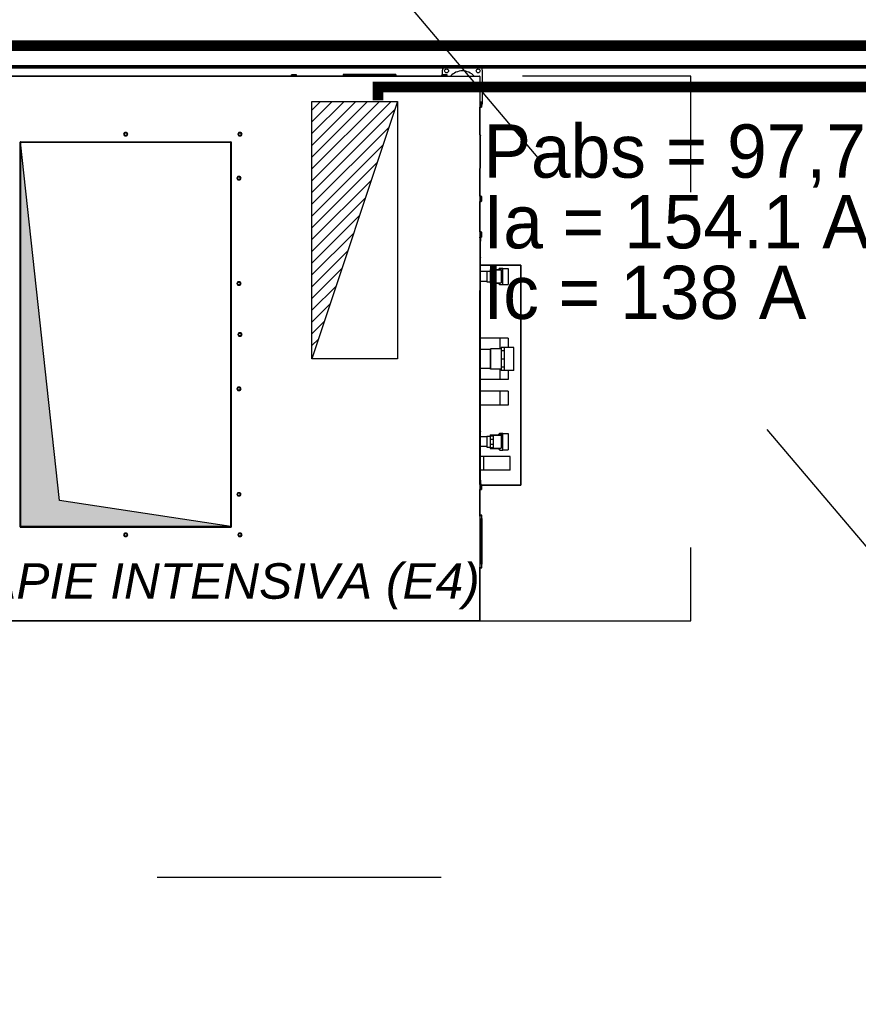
# Model space of a CAD drawing. Header units: millimetres. Extents: x 1322820 to 1391563, y 1051909 to 1098256.
# Drawn here: x 1335910 to 1338270, y 1077594 to 1080347 of the extents above; entities that cross this region are included whole.
import ezdxf

# ---------------------------------------------------------------- set-up
doc = ezdxf.new("R2010")
doc.units = ezdxf.units.MM
doc.header["$MEASUREMENT"] = 0
doc.linetypes.add('AStair_dashed', pattern=[1800, 800, -1000])
doc.linetypes.add('DUBLU_INTRERUPT', pattern=[1.093612, 0.529167, -0.211667, 0.141111, -0.211667])
doc.layers.get('0').update_dxf_attribs({"true_color": 0x787878})
for name, color, linetype in [('Circuit echipo', 7, 'Continuous'), ('circuite prize vitali', 1, 'Continuous'), ('ELECTRICE', 1, 'Continuous')]:
    doc.layers.add(name, color=color, linetype=linetype)
doc.layers.add('Circuite', color=7, linetype='Continuous', lineweight=25)
doc.layers.add('CV_Pen_No__1', color=7, linetype='Continuous', lineweight=13)
for name, color, linetype, lineweight, true_color in [('instalatii - echipamente_Pen_No__21', 7, 'Continuous', 20, 0x787878), ('New_arhitectura - desen 2D_Pen_No__2', 7, 'Continuous', 13, 0x787878), ('New_instalatii - echipamente_Pen_No__1', 7, 'Continuous', 13, 0x787878), ('New_instalatii - echipamente_Pen_No__101', 7, 'Continuous', 13, 0x787878), ('New_instalatii - echipamente_Pen_No__21', 7, 'Continuous', 20, 0x787878)]:
    doc.layers.add(name, color=color, linetype=linetype, lineweight=lineweight, true_color=true_color)
doc.styles.add('GENERATED_STYLE_3', font='ariali.ttf')
pattern_1 = [(45, (-1362277.065, -952955.574), (-16.57281518, 16.57281518), [])]

# ---------------------------------------------------------------- blocks, each defined once
blk = doc.blocks.new('terasa')
at = {"layer": 'New_instalatii - echipamente_Pen_No__101', "linetype": 'Continuous', "lineweight": 13}
h = blk.add_hatch(color=256, dxfattribs=at)
edge = h.paths.add_edge_path()
edge.add_line((1335912.762, 1080001.266), (1335912.762, 1078919.387))
edge.add_arc((1335912.812, 1078919.387), 0.0495, 180, 270)
edge.add_line((1335912.812, 1078919.338), (1336504.195, 1078919.338))
edge.add_line((1336504.195, 1078919.338), (1336022.179, 1078992.855))
edge.add_line((1336022.179, 1078992.855), (1335912.762, 1080001.266))
at = {"layer": 'instalatii - echipamente_Pen_No__21', "linetype": 'Continuous', "lineweight": 20}
for p, q in [((1337200.949, 1080214.448), (1337110.949, 1080214.448)), ((1335820.784, 1080187.25), (1337204.143, 1080187.25)), ((1336675.132, 1080191.206), (1336674.637, 1080190.711)), ((1336689.472, 1080190.711), (1336674.637, 1080190.711)), ((1336674.637, 1080187.25), (1336674.637, 1080190.711)), ((1336675.132, 1080191.206), (1336688.978, 1080191.206)), ((1336688.978, 1080191.206), (1336689.472, 1080190.711)), ((1336689.472, 1080187.25), (1336689.472, 1080190.711)), ((1336820.724, 1080192.195), (1336820.724, 1080188.239)), ((1336830.614, 1080192.195), (1336820.724, 1080192.195)), ((1336830.614, 1080188.239), (1336820.724, 1080188.239)), ((1336830.614, 1080192.195), (1336959.185, 1080192.195)), ((1336830.614, 1080188.239), (1336959.185, 1080188.239)), ((1336836.054, 1080188.239), (1336836.054, 1080187.25)), ((1336953.746, 1080188.239), (1336953.746, 1080187.25)), ((1336969.076, 1080192.195), (1336959.185, 1080192.195)), ((1336969.076, 1080188.239), (1336959.185, 1080188.239)), ((1336969.076, 1080192.195), (1336969.076, 1080188.239)), ((1337098.745, 1080191.206), (1337098.25, 1080190.711)), ((1337098.745, 1080191.206), (1337098.25, 1080190.711)), ((1337113.085, 1080190.711), (1337098.25, 1080190.711)), ((1337098.25, 1080187.25), (1337098.25, 1080190.711)), ((1337113.085, 1080190.711), (1337098.25, 1080190.711)), ((1337098.25, 1080187.25), (1337098.25, 1080190.711)), ((1337098.745, 1080191.206), (1337112.591, 1080191.206)), ((1337098.745, 1080191.206), (1337112.591, 1080191.206)), ((1337099.081, 1080202.579), (1337099.081, 1080191.206)), ((1337112.591, 1080191.206), (1337113.085, 1080190.711)), ((1337112.591, 1080191.206), (1337113.085, 1080190.711)), ((1337113.085, 1080187.25), (1337113.085, 1080190.711)), ((1337113.085, 1080187.25), (1337113.085, 1080190.711)), ((1337204.143, 1080187.25), (1337204.163, 1080187.25)), ((1337204.163, 1080186.013), (1337204.163, 1080187.25)), ((1337205.4, 1080186.013), (1337204.163, 1080186.013)), ((1337205.4, 1080186.013), (1337205.4, 1080185.993)), ((1337205.4, 1080185.993), (1337205.4, 1078655.539)), ((1337212.817, 1080112.579), (1337212.817, 1080202.579)), ((1337205.4, 1080114.716), (1337208.861, 1080114.716)), ((1337205.4, 1080114.716), (1337208.861, 1080114.716)), ((1337205.4, 1080099.881), (1337208.861, 1080099.881)), ((1337205.4, 1080099.881), (1337208.861, 1080099.881)), ((1337206.389, 1080098.239), (1337205.4, 1080098.239)), ((1337206.389, 1080098.239), (1337205.4, 1080098.239)), ((1337208.861, 1080099.881), (1337208.861, 1080114.716)), ((1337209.356, 1080114.221), (1337208.861, 1080114.716)), ((1337208.861, 1080099.881), (1337208.861, 1080114.716)), ((1337209.356, 1080114.221), (1337208.861, 1080114.716)), ((1337209.356, 1080100.375), (1337208.861, 1080099.881)), ((1337209.356, 1080100.375), (1337208.861, 1080099.881)), ((1337209.356, 1080114.221), (1337209.356, 1080100.375)), ((1337209.356, 1080114.221), (1337209.356, 1080100.375)), ((1337209.999, 1080112.886), (1337209.356, 1080112.886)), ((1337209.999, 1080101.71), (1337209.356, 1080101.71)), ((1337209.999, 1080112.886), (1337209.999, 1080101.71)), ((1336203.252, 1080024.063), (1336205.864, 1080028.588)), ((1336205.864, 1080028.588), (1336203.252, 1080024.063)), ((1336205.864, 1080019.538), (1336203.252, 1080024.063)), ((1336203.252, 1080024.063), (1336205.864, 1080019.538)), ((1336205.864, 1080028.588), (1336211.089, 1080028.588)), ((1336211.089, 1080028.588), (1336205.864, 1080028.588)), ((1336211.089, 1080019.538), (1336205.864, 1080019.538)), ((1336205.864, 1080019.538), (1336211.089, 1080019.538)), ((1336211.089, 1080028.588), (1336213.701, 1080024.063)), ((1336213.701, 1080024.063), (1336211.089, 1080028.588)), ((1336213.701, 1080024.063), (1336211.089, 1080019.538)), ((1336211.089, 1080019.538), (1336213.701, 1080024.063)), ((1336524.681, 1080024.063), (1336527.293, 1080028.588)), ((1336527.293, 1080028.588), (1336524.681, 1080024.063)), ((1336527.293, 1080019.538), (1336524.681, 1080024.063)), ((1336524.681, 1080024.063), (1336527.293, 1080019.538)), ((1336527.293, 1080028.588), (1336532.518, 1080028.588)), ((1336532.518, 1080028.588), (1336527.293, 1080028.588)), ((1336532.518, 1080019.538), (1336527.293, 1080019.538)), ((1336527.293, 1080019.538), (1336532.518, 1080019.538)), ((1336532.518, 1080028.588), (1336535.13, 1080024.063)), ((1336535.13, 1080024.063), (1336532.518, 1080028.588)), ((1336535.13, 1080024.063), (1336532.518, 1080019.538)), ((1336532.518, 1080019.538), (1336535.13, 1080024.063)), ((1337205.667, 1080022.579), (1337205.4, 1080022.579)), ((1337205.667, 1080022.579), (1337207.378, 1080019.612)), ((1337205.667, 1079927.634), (1337205.667, 1080022.579)), ((1337207.378, 1079930.601), (1337207.378, 1080019.612)), ((1335911.279, 1078918.843), (1335911.279, 1080001.81)), ((1335911.773, 1080001.266), (1335911.773, 1078919.387)), ((1335912.268, 1080002.799), (1336504.685, 1080002.799)), ((1336022.179, 1078992.855), (1335912.762, 1080001.266)), ((1335912.762, 1078919.387), (1335912.762, 1080001.266)), ((1335912.812, 1080002.305), (1336504.142, 1080002.305)), ((1335912.812, 1080001.316), (1336504.142, 1080001.316)), ((1336504.191, 1078919.437), (1336504.191, 1080001.266)), ((1336505.18, 1078919.437), (1336505.18, 1080001.266)), ((1336505.674, 1080001.81), (1336505.674, 1078918.843)), ((1337205.667, 1079927.634), (1337207.378, 1079930.601)), ((1336521.714, 1079900.437), (1336524.326, 1079904.961)), ((1336524.326, 1079904.961), (1336521.714, 1079900.437)), ((1336524.326, 1079904.961), (1336529.551, 1079904.961)), ((1336529.551, 1079904.961), (1336524.326, 1079904.961)), ((1336529.551, 1079904.961), (1336532.163, 1079900.437)), ((1336532.163, 1079900.437), (1336529.551, 1079904.961)), ((1337205.667, 1079927.634), (1337205.4, 1079927.634)), ((1336524.326, 1079895.912), (1336521.714, 1079900.437)), ((1336521.714, 1079900.437), (1336524.326, 1079895.912)), ((1336529.551, 1079895.912), (1336524.326, 1079895.912)), ((1336524.326, 1079895.912), (1336529.551, 1079895.912)), ((1336532.163, 1079900.437), (1336529.551, 1079895.912)), ((1336529.551, 1079895.912), (1336532.163, 1079900.437)), ((1337205.4, 1079849.344), (1337208.861, 1079849.344)), ((1337208.861, 1079834.509), (1337208.861, 1079849.344)), ((1337209.356, 1079848.85), (1337208.861, 1079849.344)), ((1337209.356, 1079848.85), (1337209.356, 1079835.004)), ((1337209.999, 1079847.515), (1337209.356, 1079847.515)), ((1337209.999, 1079847.515), (1337209.999, 1079836.339)), ((1337205.4, 1079834.509), (1337208.861, 1079834.509)), ((1337209.356, 1079835.004), (1337208.861, 1079834.509)), ((1337209.999, 1079836.339), (1337209.356, 1079836.339)), ((1337205.4, 1079748.782), (1337208.861, 1079748.782)), ((1337208.861, 1079733.946), (1337208.861, 1079748.782)), ((1337209.356, 1079748.287), (1337208.861, 1079748.782)), ((1337209.356, 1079748.287), (1337209.356, 1079734.441)), ((1337209.999, 1079746.952), (1337209.356, 1079746.952)), ((1337209.999, 1079746.952), (1337209.999, 1079735.776)), ((1337205.4, 1079733.946), (1337208.861, 1079733.946)), ((1337206.389, 1079732.305), (1337205.4, 1079732.305)), ((1337206.389, 1079732.305), (1337206.389, 1079722.415)), ((1337206.389, 1079722.415), (1337206.389, 1079732.305)), ((1337207.378, 1079732.305), (1337206.389, 1079732.305)), ((1337206.389, 1079678.141), (1337206.389, 1079722.415)), ((1337206.389, 1079678.141), (1337206.389, 1079722.415)), ((1337207.378, 1079732.305), (1337207.378, 1079722.415)), ((1337207.378, 1079676.426), (1337207.378, 1079722.415)), ((1337209.356, 1079734.441), (1337208.861, 1079733.946)), ((1337209.999, 1079735.776), (1337209.356, 1079735.776)), ((1337205.667, 1079679.393), (1337205.4, 1079679.393)), ((1337205.667, 1079679.393), (1337207.378, 1079676.426)), ((1337205.667, 1079584.448), (1337205.667, 1079679.393)), ((1337207.378, 1079587.415), (1337207.378, 1079676.426)), ((1337225.18, 1079637.36), (1337207.378, 1079637.36)), ((1337225.18, 1079638.843), (1337225.18, 1079608.184)), ((1337225.18, 1079638.843), (1337235.07, 1079638.843)), ((1337234.081, 1079642.806), (1337234.081, 1079638.843)), ((1337234.081, 1079642.806), (1337256.828, 1079642.806)), ((1337235.07, 1079640.843), (1337242.982, 1079640.843)), ((1337235.07, 1079638.185), (1337235.07, 1079640.843)), ((1337235.07, 1079638.185), (1337242.982, 1079638.185)), ((1337235.07, 1079626.933), (1337235.07, 1079638.185)), ((1337235.07, 1079626.933), (1337242.982, 1079626.933)), ((1337235.07, 1079613.678), (1337235.07, 1079626.933)), ((1337242.982, 1079641.81), (1337242.982, 1079605.217)), ((1337242.982, 1079641.81), (1337264.74, 1079641.81)), ((1337256.828, 1079642.806), (1337260.294, 1079646.271)), ((1337256.828, 1079641.81), (1337256.828, 1079642.806)), ((1337261.773, 1079646.424), (1337261.773, 1079646.445)), ((1337261.773, 1079646.445), (1337269.685, 1079646.445)), ((1337261.773, 1079646.081), (1337261.773, 1079646.102)), ((1337261.773, 1079645.307), (1337261.773, 1079646.081)), ((1337261.773, 1079646.081), (1337269.685, 1079646.081)), ((1337264.74, 1079641.81), (1337264.74, 1079605.217)), ((1337264.74, 1079632.501), (1337269.685, 1079632.501)), ((1337269.685, 1079646.263), (1337269.685, 1079646.445)), ((1337269.685, 1079646.267), (1337284.521, 1079646.267)), ((1337269.685, 1079646.081), (1337269.685, 1079646.263)), ((1337269.685, 1079639.291), (1337269.685, 1079646.081)), ((1337269.685, 1079632.501), (1337269.685, 1079639.291)), ((1337269.685, 1079623.08), (1337269.685, 1079632.501)), ((1337284.521, 1079646.267), (1337284.521, 1079600.773)), ((1336521.714, 1079603.733), (1336524.326, 1079608.258)), ((1336524.326, 1079608.258), (1336521.714, 1079603.733)), ((1336524.326, 1079599.209), (1336521.714, 1079603.733)), ((1336521.714, 1079603.733), (1336524.326, 1079599.209)), ((1336524.326, 1079608.258), (1336529.551, 1079608.258)), ((1336529.551, 1079608.258), (1336524.326, 1079608.258)), ((1336529.551, 1079599.209), (1336524.326, 1079599.209)), ((1336524.326, 1079599.209), (1336529.551, 1079599.209)), ((1336529.551, 1079608.258), (1336532.163, 1079603.733)), ((1336532.163, 1079603.733), (1336529.551, 1079608.258)), ((1336532.163, 1079603.733), (1336529.551, 1079599.209)), ((1336529.551, 1079599.209), (1336532.163, 1079603.733)), ((1337225.18, 1079609.667), (1337207.378, 1079609.667)), ((1337225.18, 1079608.184), (1337235.07, 1079608.184)), ((1337234.081, 1079608.184), (1337234.081, 1079604.234)), ((1337234.081, 1079604.234), (1337256.828, 1079604.234)), ((1337235.07, 1079613.678), (1337242.982, 1079613.678)), ((1337235.07, 1079606.184), (1337235.07, 1079613.678)), ((1337235.07, 1079606.184), (1337242.982, 1079606.184)), ((1337242.982, 1079605.217), (1337264.74, 1079605.217)), ((1337256.828, 1079604.234), (1337256.828, 1079605.217)), ((1337256.828, 1079604.234), (1337260.294, 1079600.768)), ((1337261.773, 1079600.595), (1337261.773, 1079601.339)), ((1337261.773, 1079600.595), (1337269.685, 1079600.595)), ((1337264.74, 1079613.66), (1337269.685, 1079613.66)), ((1337269.685, 1079613.66), (1337269.685, 1079623.08)), ((1337269.685, 1079607.127), (1337269.685, 1079613.66)), ((1337269.685, 1079600.595), (1337269.685, 1079607.127)), ((1337269.685, 1079600.773), (1337284.521, 1079600.773)), ((1337205.667, 1079584.448), (1337205.4, 1079584.448)), ((1337205.667, 1079584.448), (1337207.378, 1079587.415)), ((1337206.389, 1079187.591), (1337206.389, 1079585.7)), ((1337206.389, 1079187.591), (1337206.389, 1079585.7)), ((1337207.378, 1079185.876), (1337207.378, 1079587.415)), ((1336524.681, 1079460.327), (1336527.293, 1079464.851)), ((1336527.293, 1079464.851), (1336524.681, 1079460.327)), ((1336527.293, 1079464.851), (1336532.518, 1079464.851)), ((1336532.518, 1079464.851), (1336527.293, 1079464.851)), ((1336532.518, 1079464.851), (1336535.13, 1079460.327)), ((1336535.13, 1079460.327), (1336532.518, 1079464.851)), ((1336527.293, 1079455.802), (1336524.681, 1079460.327)), ((1336524.681, 1079460.327), (1336527.293, 1079455.802)), ((1336532.518, 1079455.802), (1336527.293, 1079455.802)), ((1336527.293, 1079455.802), (1336532.518, 1079455.802)), ((1336535.13, 1079460.327), (1336532.518, 1079455.802)), ((1336532.518, 1079455.802), (1336535.13, 1079460.327)), ((1337284.521, 1079449.448), (1337207.378, 1079449.448)), ((1337261.773, 1079449.448), (1337207.378, 1079449.448)), ((1337261.773, 1079449.448), (1337261.773, 1079419.777)), ((1337284.521, 1079449.448), (1337284.521, 1079423.733)), ((1337235.07, 1079417.799), (1337207.378, 1079417.799)), ((1337235.07, 1079417.799), (1337207.378, 1079417.799)), ((1337235.07, 1079419.579), (1337235.268, 1079419.777)), ((1337235.07, 1079362.612), (1337235.07, 1079419.579)), ((1337235.268, 1079419.777), (1337235.268, 1079362.415)), ((1337264.74, 1079419.777), (1337235.268, 1079419.777)), ((1337274.631, 1079423.211), (1337264.74, 1079423.211)), ((1337264.74, 1079423.211), (1337264.74, 1079413.741)), ((1337274.631, 1079413.741), (1337264.74, 1079413.741)), ((1337264.74, 1079413.741), (1337264.74, 1079391.006)), ((1337274.631, 1079358.459), (1337274.631, 1079423.733)), ((1337300.345, 1079423.733), (1337274.631, 1079423.733)), ((1337300.345, 1079358.459), (1337300.345, 1079423.733)), ((1337274.631, 1079391.006), (1337264.74, 1079391.006)), ((1337264.74, 1079391.006), (1337264.74, 1079368.324)), ((1337235.07, 1079364.393), (1337207.378, 1079364.393)), ((1337235.07, 1079364.393), (1337207.378, 1079364.393)), ((1337235.07, 1079362.612), (1337235.268, 1079362.415)), ((1337264.74, 1079362.415), (1337235.268, 1079362.415)), ((1337261.773, 1079362.415), (1337261.773, 1079333.733)), ((1337264.74, 1079368.324), (1337264.74, 1079358.981)), ((1337274.631, 1079368.324), (1337264.74, 1079368.324)), ((1337274.631, 1079358.981), (1337264.74, 1079358.981)), ((1337300.345, 1079358.459), (1337274.631, 1079358.459)), ((1337284.521, 1079358.459), (1337284.521, 1079333.733)), ((1337284.521, 1079333.733), (1337207.378, 1079333.733)), ((1337261.773, 1079333.733), (1337207.378, 1079333.733)), ((1336521.714, 1079307.03), (1336524.326, 1079311.555)), ((1336524.326, 1079311.555), (1336521.714, 1079307.03)), ((1336524.326, 1079302.505), (1336521.714, 1079307.03)), ((1336521.714, 1079307.03), (1336524.326, 1079302.505)), ((1336524.326, 1079311.555), (1336529.551, 1079311.555)), ((1336529.551, 1079311.555), (1336524.326, 1079311.555)), ((1336529.551, 1079302.505), (1336524.326, 1079302.505)), ((1336524.326, 1079302.505), (1336529.551, 1079302.505)), ((1336529.551, 1079311.555), (1336532.163, 1079307.03)), ((1336532.163, 1079307.03), (1336529.551, 1079311.555)), ((1336532.163, 1079307.03), (1336529.551, 1079302.505)), ((1336529.551, 1079302.505), (1336532.163, 1079307.03)), ((1337284.521, 1079300.601), (1337207.378, 1079300.601)), ((1337261.773, 1079300.601), (1337207.378, 1079300.601)), ((1337261.773, 1079300.601), (1337261.773, 1079261.041)), ((1337284.521, 1079300.601), (1337284.521, 1079261.041)), ((1337284.521, 1079261.041), (1337207.378, 1079261.041)), ((1337261.773, 1079261.041), (1337207.378, 1079261.041)), ((1337205.667, 1079188.843), (1337205.4, 1079188.843)), ((1337205.667, 1079188.843), (1337207.378, 1079185.876)), ((1337205.667, 1079093.898), (1337205.667, 1079188.843)), ((1337207.378, 1079096.865), (1337207.378, 1079185.876)), ((1337225.18, 1079172.524), (1337207.378, 1079172.524)), ((1337225.18, 1079174.008), (1337225.18, 1079143.349)), ((1337225.18, 1079174.008), (1337235.07, 1079174.008)), ((1337234.081, 1079177.972), (1337234.081, 1079174.008)), ((1337234.081, 1079177.972), (1337256.828, 1079177.972)), ((1337235.07, 1079175.018), (1337242.982, 1079175.018)), ((1337235.07, 1079174.976), (1337235.07, 1079175.018)), ((1337235.07, 1079174.976), (1337242.982, 1079174.976)), ((1337235.07, 1079165.387), (1337235.07, 1079174.976)), ((1337235.07, 1079165.387), (1337242.982, 1079165.387)), ((1337235.07, 1079151.868), (1337235.07, 1079165.387)), ((1337242.982, 1079176.975), (1337242.982, 1079140.382)), ((1337242.982, 1079176.975), (1337264.74, 1079176.975)), ((1337256.828, 1079177.972), (1337260.469, 1079181.612)), ((1337256.828, 1079176.975), (1337256.828, 1079177.972)), ((1337261.773, 1079182.296), (1337261.773, 1079182.43)), ((1337261.773, 1079182.43), (1337269.685, 1079182.43)), ((1337261.773, 1079180.082), (1337261.773, 1079180.216)), ((1337261.773, 1079179.233), (1337261.773, 1079180.082)), ((1337261.773, 1079180.082), (1337269.685, 1079180.082)), ((1337264.74, 1079176.975), (1337264.74, 1079140.382)), ((1337264.74, 1079165.2), (1337269.685, 1079165.2)), ((1337269.685, 1079181.256), (1337269.685, 1079182.43)), ((1337269.685, 1079181.433), (1337284.521, 1079181.433)), ((1337269.685, 1079180.082), (1337269.685, 1079181.256)), ((1337269.685, 1079172.641), (1337269.685, 1079180.082)), ((1337269.685, 1079165.2), (1337269.685, 1079172.641)), ((1337269.685, 1079155.851), (1337269.685, 1079165.2)), ((1337284.521, 1079181.433), (1337284.521, 1079135.939)), ((1337225.18, 1079144.832), (1337207.378, 1079144.832)), ((1337225.18, 1079143.349), (1337235.07, 1079143.349)), ((1337234.081, 1079143.349), (1337234.081, 1079139.4)), ((1337234.081, 1079139.4), (1337256.828, 1079139.4)), ((1337235.07, 1079151.868), (1337242.982, 1079151.868)), ((1337235.07, 1079142.339), (1337235.07, 1079151.868)), ((1337235.07, 1079142.339), (1337242.982, 1079142.339)), ((1337242.982, 1079140.382), (1337264.74, 1079140.382)), ((1337256.828, 1079139.4), (1337256.828, 1079140.382)), ((1337256.828, 1079139.4), (1337260.469, 1079135.76)), ((1337261.773, 1079134.942), (1337261.773, 1079135.601)), ((1337261.773, 1079134.942), (1337269.685, 1079134.942)), ((1337264.74, 1079146.502), (1337269.685, 1079146.502)), ((1337269.685, 1079146.502), (1337269.685, 1079155.851)), ((1337269.685, 1079140.722), (1337269.685, 1079146.502)), ((1337269.685, 1079134.942), (1337269.685, 1079140.722)), ((1337269.685, 1079135.939), (1337284.521, 1079135.939)), ((1337290.752, 1079116.645), (1337207.378, 1079116.645)), ((1337216.576, 1079116.645), (1337207.378, 1079116.645)), ((1337216.576, 1079078.074), (1337216.576, 1079116.645)), ((1337290.752, 1079078.074), (1337290.752, 1079116.645)), ((1337205.667, 1079093.898), (1337205.4, 1079093.898)), ((1337205.667, 1079093.898), (1337207.378, 1079096.865)), ((1337206.389, 1079049.887), (1337206.389, 1079095.15)), ((1337206.389, 1079049.887), (1337206.389, 1079095.15)), ((1337207.378, 1079049.887), (1337207.378, 1079096.865)), ((1337290.752, 1079078.074), (1337207.378, 1079078.074)), ((1337216.576, 1079078.074), (1337207.378, 1079078.074)), ((1337206.389, 1079049.887), (1337206.389, 1079039.997)), ((1337206.389, 1079039.997), (1337206.389, 1079049.887)), ((1337207.378, 1079049.887), (1337207.378, 1079039.997)), ((1337205.4, 1079039.997), (1337206.389, 1079039.997)), ((1337205.4, 1079038.355), (1337208.861, 1079038.355)), ((1337205.4, 1079023.52), (1337208.861, 1079023.52)), ((1337206.389, 1079039.997), (1337207.378, 1079039.997)), ((1337208.861, 1079023.52), (1337208.861, 1079038.355)), ((1337209.356, 1079037.861), (1337208.861, 1079038.355)), ((1337209.356, 1079024.015), (1337208.861, 1079023.52)), ((1337209.356, 1079037.861), (1337209.356, 1079024.015)), ((1337209.999, 1079036.526), (1337209.356, 1079036.526)), ((1337209.999, 1079025.35), (1337209.356, 1079025.35)), ((1337209.999, 1079036.526), (1337209.999, 1079025.35)), ((1336504.195, 1078919.338), (1336022.179, 1078992.855)), ((1336521.714, 1079010.327), (1336524.326, 1079014.851)), ((1336524.326, 1079014.851), (1336521.714, 1079010.327)), ((1336524.326, 1079005.802), (1336521.714, 1079010.327)), ((1336521.714, 1079010.327), (1336524.326, 1079005.802)), ((1336524.326, 1079014.851), (1336529.551, 1079014.851)), ((1336529.551, 1079014.851), (1336524.326, 1079014.851)), ((1336529.551, 1079005.802), (1336524.326, 1079005.802)), ((1336524.326, 1079005.802), (1336529.551, 1079005.802)), ((1336529.551, 1079014.851), (1336532.163, 1079010.327)), ((1336532.163, 1079010.327), (1336529.551, 1079014.851)), ((1336532.163, 1079010.327), (1336529.551, 1079005.802)), ((1336529.551, 1079005.802), (1336532.163, 1079010.327)), ((1337206.389, 1078948.513), (1337205.4, 1078948.513)), ((1337206.389, 1078941.887), (1337206.389, 1078951.777)), ((1337210.345, 1078951.777), (1337206.389, 1078951.777)), ((1337206.389, 1078941.887), (1337206.389, 1078813.316)), ((1337210.345, 1078941.887), (1337210.345, 1078951.777)), ((1337210.345, 1078941.887), (1337210.345, 1078813.316)), ((1336504.685, 1078917.854), (1335912.268, 1078917.854)), ((1336505.18, 1078919.338), (1335912.812, 1078919.338)), ((1335912.812, 1078918.349), (1336505.18, 1078918.349)), ((1336504.191, 1078919.437), (1336505.18, 1078919.437)), ((1336504.735, 1078919.437), (1336504.735, 1078919.338)), ((1336505.18, 1078919.338), (1336505.18, 1078918.349)), ((1336203.252, 1078896.59), (1336205.864, 1078901.115)), ((1336205.864, 1078901.115), (1336203.252, 1078896.59)), ((1336205.864, 1078892.066), (1336203.252, 1078896.59)), ((1336203.252, 1078896.59), (1336205.864, 1078892.066)), ((1336205.864, 1078901.115), (1336211.089, 1078901.115)), ((1336211.089, 1078901.115), (1336205.864, 1078901.115)), ((1336211.089, 1078892.066), (1336205.864, 1078892.066)), ((1336205.864, 1078892.066), (1336211.089, 1078892.066)), ((1336211.089, 1078901.115), (1336213.701, 1078896.59)), ((1336213.701, 1078896.59), (1336211.089, 1078901.115)), ((1336213.701, 1078896.59), (1336211.089, 1078892.066)), ((1336211.089, 1078892.066), (1336213.701, 1078896.59)), ((1336524.681, 1078896.59), (1336527.293, 1078901.115)), ((1336527.293, 1078901.115), (1336524.681, 1078896.59)), ((1336527.293, 1078892.066), (1336524.681, 1078896.59)), ((1336524.681, 1078896.59), (1336527.293, 1078892.066)), ((1336527.293, 1078901.115), (1336532.518, 1078901.115)), ((1336532.518, 1078901.115), (1336527.293, 1078901.115)), ((1336532.518, 1078892.066), (1336527.293, 1078892.066)), ((1336527.293, 1078892.066), (1336532.518, 1078892.066)), ((1336532.518, 1078901.115), (1336535.13, 1078896.59)), ((1336535.13, 1078896.59), (1336532.518, 1078901.115)), ((1336535.13, 1078896.59), (1336532.518, 1078892.066)), ((1336532.518, 1078892.066), (1336535.13, 1078896.59)), ((1337206.389, 1078805.107), (1337205.4, 1078805.107)), ((1337206.389, 1078803.426), (1337206.389, 1078813.316)), ((1337210.345, 1078803.426), (1337206.389, 1078803.426)), ((1337210.345, 1078803.426), (1337210.345, 1078813.316)), ((1337204.143, 1078654.283), (1335820.784, 1078654.283)), ((1337204.163, 1078655.47), (1337204.213, 1078655.47)), ((1337204.213, 1078655.47), (1337204.213, 1078655.519))]:
    blk.add_line(p, q, dxfattribs=at)
at = {"layer": 'instalatii - echipamente_Pen_No__21', "linetype": 'Continuous', "lineweight": 20, "flags": 128}
for points in [[(1337204.163, 1080186.063), (1337204.162, 1080186.154), (1337204.162, 1080186.168), (1337204.162, 1080186.184), (1337204.162, 1080186.2), (1337204.161, 1080186.218), (1337204.161, 1080186.237), (1337204.161, 1080186.257), (1337204.161, 1080186.278), (1337204.16, 1080186.3), (1337204.16, 1080186.323), (1337204.16, 1080186.346), (1337204.16, 1080186.37), (1337204.159, 1080186.394), (1337204.159, 1080186.419), (1337204.159, 1080186.444), (1337204.159, 1080186.47), (1337204.158, 1080186.496), (1337204.158, 1080186.522), (1337204.158, 1080186.548), (1337204.158, 1080186.575), (1337204.157, 1080186.601), (1337204.157, 1080186.627), (1337204.157, 1080186.653), (1337204.156, 1080186.679), (1337204.156, 1080186.704), (1337204.156, 1080186.73), (1337204.155, 1080186.755), (1337204.155, 1080186.779), (1337204.155, 1080186.804), (1337204.155, 1080186.827), (1337204.154, 1080186.85), (1337204.154, 1080186.873), (1337204.154, 1080186.895), (1337204.153, 1080186.917), (1337204.153, 1080186.938), (1337204.153, 1080186.958), (1337204.153, 1080186.977), (1337204.152, 1080186.996), (1337204.152, 1080187.013), (1337204.152, 1080187.03), (1337204.151, 1080187.046), (1337204.151, 1080187.061), (1337204.151, 1080187.075), (1337204.151, 1080187.088), (1337204.15, 1080187.1), (1337204.15, 1080187.111), (1337204.15, 1080187.122), (1337204.149, 1080187.141), (1337204.149, 1080187.157), (1337204.148, 1080187.171), (1337204.148, 1080187.182), (1337204.147, 1080187.197), (1337204.147, 1080187.208), (1337204.146, 1080187.219), (1337204.145, 1080187.23), (1337204.145, 1080187.24)], [(1337204.163, 1080186.063), (1337204.162, 1080186.154), (1337204.162, 1080186.168), (1337204.162, 1080186.184), (1337204.162, 1080186.2), (1337204.161, 1080186.218), (1337204.161, 1080186.237), (1337204.161, 1080186.257), (1337204.161, 1080186.278), (1337204.16, 1080186.3), (1337204.16, 1080186.323), (1337204.16, 1080186.346), (1337204.16, 1080186.37), (1337204.159, 1080186.394), (1337204.159, 1080186.419), (1337204.159, 1080186.444), (1337204.159, 1080186.47), (1337204.158, 1080186.496), (1337204.158, 1080186.522), (1337204.158, 1080186.548), (1337204.158, 1080186.575), (1337204.157, 1080186.601), (1337204.157, 1080186.627), (1337204.157, 1080186.653), (1337204.156, 1080186.679), (1337204.156, 1080186.704), (1337204.156, 1080186.73), (1337204.155, 1080186.755), (1337204.155, 1080186.779), (1337204.155, 1080186.804), (1337204.155, 1080186.827), (1337204.154, 1080186.85), (1337204.154, 1080186.873), (1337204.154, 1080186.895), (1337204.153, 1080186.917), (1337204.153, 1080186.938), (1337204.153, 1080186.958), (1337204.153, 1080186.977), (1337204.152, 1080186.996), (1337204.152, 1080187.013), (1337204.152, 1080187.03), (1337204.151, 1080187.046), (1337204.151, 1080187.061), (1337204.151, 1080187.075), (1337204.151, 1080187.088), (1337204.15, 1080187.1), (1337204.15, 1080187.111), (1337204.15, 1080187.122), (1337204.149, 1080187.141), (1337204.149, 1080187.157), (1337204.148, 1080187.171), (1337204.148, 1080187.182), (1337204.147, 1080187.197), (1337204.147, 1080187.208), (1337204.146, 1080187.219), (1337204.145, 1080187.23), (1337204.145, 1080187.24)], [(1337204.163, 1080186.013), (1337204.163, 1080186.024), (1337204.163, 1080186.034), (1337204.163, 1080186.045), (1337204.163, 1080186.055)], [(1337204.163, 1080186.013), (1337204.163, 1080186.024), (1337204.163, 1080186.034), (1337204.163, 1080186.045), (1337204.163, 1080186.055)], [(1337204.163, 1080186.013), (1337204.174, 1080186.013), (1337204.184, 1080186.013), (1337204.195, 1080186.013), (1337204.205, 1080186.013)], [(1337204.163, 1080186.013), (1337204.174, 1080186.013), (1337204.184, 1080186.013), (1337204.195, 1080186.013), (1337204.205, 1080186.013)], [(1337204.213, 1080186.013), (1337204.304, 1080186.012), (1337204.318, 1080186.012), (1337204.334, 1080186.012), (1337204.35, 1080186.011), (1337204.368, 1080186.011), (1337204.387, 1080186.011), (1337204.407, 1080186.011), (1337204.428, 1080186.011), (1337204.45, 1080186.01), (1337204.473, 1080186.01), (1337204.496, 1080186.01), (1337204.52, 1080186.01), (1337204.544, 1080186.009), (1337204.569, 1080186.009), (1337204.595, 1080186.009), (1337204.62, 1080186.009), (1337204.646, 1080186.008), (1337204.672, 1080186.008), (1337204.698, 1080186.008), (1337204.725, 1080186.007), (1337204.751, 1080186.007), (1337204.777, 1080186.007), (1337204.803, 1080186.007), (1337204.829, 1080186.006), (1337204.854, 1080186.006), (1337204.88, 1080186.006), (1337204.905, 1080186.005), (1337204.929, 1080186.005), (1337204.954, 1080186.005), (1337204.977, 1080186.005), (1337205.001, 1080186.004), (1337205.023, 1080186.004), (1337205.045, 1080186.004), (1337205.067, 1080186.003), (1337205.088, 1080186.003), (1337205.108, 1080186.003), (1337205.127, 1080186.003), (1337205.146, 1080186.002), (1337205.163, 1080186.002), (1337205.18, 1080186.002), (1337205.196, 1080186.001), (1337205.211, 1080186.001), (1337205.225, 1080186.001), (1337205.238, 1080186.001), (1337205.25, 1080186), (1337205.261, 1080186), (1337205.272, 1080186), (1337205.291, 1080185.999), (1337205.307, 1080185.999), (1337205.321, 1080185.998), (1337205.332, 1080185.998), (1337205.347, 1080185.997), (1337205.358, 1080185.997), (1337205.369, 1080185.996), (1337205.38, 1080185.995), (1337205.39, 1080185.995)], [(1337204.213, 1080186.013), (1337204.304, 1080186.012), (1337204.318, 1080186.012), (1337204.334, 1080186.012), (1337204.35, 1080186.011), (1337204.368, 1080186.011), (1337204.387, 1080186.011), (1337204.407, 1080186.011), (1337204.428, 1080186.011), (1337204.45, 1080186.01), (1337204.473, 1080186.01), (1337204.496, 1080186.01), (1337204.52, 1080186.01), (1337204.544, 1080186.009), (1337204.569, 1080186.009), (1337204.595, 1080186.009), (1337204.62, 1080186.009), (1337204.646, 1080186.008), (1337204.672, 1080186.008), (1337204.698, 1080186.008), (1337204.725, 1080186.007), (1337204.751, 1080186.007), (1337204.777, 1080186.007), (1337204.803, 1080186.007), (1337204.829, 1080186.006), (1337204.854, 1080186.006), (1337204.88, 1080186.006), (1337204.905, 1080186.005), (1337204.929, 1080186.005), (1337204.954, 1080186.005), (1337204.977, 1080186.005), (1337205.001, 1080186.004), (1337205.023, 1080186.004), (1337205.045, 1080186.004), (1337205.067, 1080186.003), (1337205.088, 1080186.003), (1337205.108, 1080186.003), (1337205.127, 1080186.003), (1337205.146, 1080186.002), (1337205.163, 1080186.002), (1337205.18, 1080186.002), (1337205.196, 1080186.001), (1337205.211, 1080186.001), (1337205.225, 1080186.001), (1337205.238, 1080186.001), (1337205.25, 1080186), (1337205.261, 1080186), (1337205.272, 1080186), (1337205.291, 1080185.999), (1337205.307, 1080185.999), (1337205.321, 1080185.998), (1337205.332, 1080185.998), (1337205.347, 1080185.997), (1337205.358, 1080185.997), (1337205.369, 1080185.996), (1337205.38, 1080185.995), (1337205.39, 1080185.995)], [(1337261.773, 1079646.102), (1337261.294, 1079646.128), (1337261.219, 1079646.133), (1337261.137, 1079646.137), (1337261.051, 1079646.142), (1337260.96, 1079646.148), (1337260.867, 1079646.153), (1337260.772, 1079646.159), (1337260.676, 1079646.165), (1337260.581, 1079646.172), (1337260.487, 1079646.179), (1337260.395, 1079646.186), (1337260.307, 1079646.193), (1337260.224, 1079646.2), (1337260.147, 1079646.208), (1337260.076, 1079646.215), (1337260.013, 1079646.223), (1337259.959, 1079646.231), (1337259.916, 1079646.239), (1337259.883, 1079646.247), (1337259.863, 1079646.255), (1337259.856, 1079646.263), (1337259.863, 1079646.271), (1337259.883, 1079646.279), (1337259.916, 1079646.287), (1337259.959, 1079646.295), (1337260.013, 1079646.303), (1337260.076, 1079646.311), (1337260.147, 1079646.318), (1337260.224, 1079646.326), (1337260.307, 1079646.333), (1337260.395, 1079646.34), (1337260.487, 1079646.347), (1337260.581, 1079646.354), (1337260.676, 1079646.36), (1337260.772, 1079646.367), (1337260.867, 1079646.373), (1337260.96, 1079646.378), (1337261.051, 1079646.384), (1337261.137, 1079646.389), (1337261.219, 1079646.393), (1337261.773, 1079646.424)], [(1337260.557, 1079641.81), (1337260.617, 1079642.094), (1337260.626, 1079642.139), (1337260.637, 1079642.187), (1337260.648, 1079642.24), (1337260.66, 1079642.296), (1337260.673, 1079642.356), (1337260.687, 1079642.419), (1337260.703, 1079642.485), (1337260.719, 1079642.554), (1337260.736, 1079642.625), (1337260.754, 1079642.699), (1337260.774, 1079642.775), (1337260.794, 1079642.854), (1337260.816, 1079642.934), (1337260.838, 1079643.015), (1337260.862, 1079643.098), (1337260.887, 1079643.183), (1337260.913, 1079643.268), (1337260.941, 1079643.354), (1337260.969, 1079643.441), (1337260.999, 1079643.528), (1337261.03, 1079643.616), (1337261.062, 1079643.703), (1337261.095, 1079643.791), (1337261.129, 1079643.877), (1337261.163, 1079643.963), (1337261.198, 1079644.049), (1337261.233, 1079644.132), (1337261.268, 1079644.215), (1337261.303, 1079644.296), (1337261.337, 1079644.375), (1337261.371, 1079644.451), (1337261.405, 1079644.526), (1337261.438, 1079644.598), (1337261.469, 1079644.667), (1337261.5, 1079644.733), (1337261.529, 1079644.795), (1337261.557, 1079644.854), (1337261.584, 1079644.91), (1337261.608, 1079644.961), (1337261.773, 1079645.307)], [(1337260.294, 1079600.768), (1337260.306, 1079600.756), (1337260.317, 1079600.747), (1337260.327, 1079600.742), (1337260.341, 1079600.736), (1337260.36, 1079600.73), (1337260.373, 1079600.726), (1337260.387, 1079600.723), (1337260.404, 1079600.72), (1337260.422, 1079600.716), (1337260.443, 1079600.712), (1337260.467, 1079600.709), (1337260.493, 1079600.705), (1337260.522, 1079600.701), (1337260.555, 1079600.697), (1337260.59, 1079600.694), (1337260.629, 1079600.69), (1337260.67, 1079600.686), (1337260.714, 1079600.682), (1337260.761, 1079600.678), (1337260.809, 1079600.675), (1337260.859, 1079600.671), (1337260.911, 1079600.667), (1337260.963, 1079600.664), (1337261.016, 1079600.66), (1337261.069, 1079600.657), (1337261.122, 1079600.653), (1337261.175, 1079600.65), (1337261.227, 1079600.647), (1337261.277, 1079600.644), (1337261.327, 1079600.641), (1337261.374, 1079600.638), (1337261.42, 1079600.635), (1337261.462, 1079600.633), (1337261.502, 1079600.631), (1337261.773, 1079600.616)], [(1337261.773, 1079601.339), (1337261.608, 1079601.672), (1337261.582, 1079601.724), (1337261.554, 1079601.781), (1337261.524, 1079601.842), (1337261.492, 1079601.908), (1337261.458, 1079601.977), (1337261.423, 1079602.051), (1337261.386, 1079602.127), (1337261.349, 1079602.207), (1337261.31, 1079602.29), (1337261.271, 1079602.375), (1337261.232, 1079602.463), (1337261.193, 1079602.552), (1337261.153, 1079602.644), (1337261.114, 1079602.737), (1337261.075, 1079602.832), (1337261.036, 1079602.927), (1337260.999, 1079603.023), (1337260.963, 1079603.12), (1337260.927, 1079603.217), (1337260.894, 1079603.314), (1337260.862, 1079603.411), (1337260.831, 1079603.507), (1337260.802, 1079603.603), (1337260.775, 1079603.697), (1337260.749, 1079603.791), (1337260.724, 1079603.883), (1337260.701, 1079603.973), (1337260.68, 1079604.062), (1337260.659, 1079604.149), (1337260.64, 1079604.233), (1337260.622, 1079604.315), (1337260.606, 1079604.394), (1337260.59, 1079604.47), (1337260.576, 1079604.543), (1337260.563, 1079604.613), (1337260.55, 1079604.679), (1337260.539, 1079604.741), (1337260.529, 1079604.799), (1337260.519, 1079604.853), (1337260.456, 1079605.217)], [(1337261.773, 1079180.216), (1337261.294, 1079180.389), (1337261.219, 1079180.416), (1337261.137, 1079180.446), (1337261.051, 1079180.478), (1337260.96, 1079180.512), (1337260.867, 1079180.549), (1337260.772, 1079180.587), (1337260.676, 1079180.627), (1337260.581, 1079180.669), (1337260.487, 1079180.713), (1337260.395, 1079180.757), (1337260.307, 1079180.804), (1337260.224, 1079180.851), (1337260.147, 1079180.899), (1337260.076, 1079180.948), (1337260.013, 1079180.999), (1337259.959, 1079181.049), (1337259.916, 1079181.1), (1337259.883, 1079181.152), (1337259.863, 1079181.204), (1337259.856, 1079181.256), (1337259.863, 1079181.308), (1337259.883, 1079181.36), (1337259.916, 1079181.411), (1337259.959, 1079181.463), (1337260.013, 1079181.513), (1337260.076, 1079181.563), (1337260.147, 1079181.613), (1337260.224, 1079181.661), (1337260.307, 1079181.708), (1337260.395, 1079181.754), (1337260.487, 1079181.799), (1337260.581, 1079181.843), (1337260.676, 1079181.885), (1337260.772, 1079181.925), (1337260.867, 1079181.963), (1337260.96, 1079182), (1337261.051, 1079182.034), (1337261.137, 1079182.066), (1337261.219, 1079182.096), (1337261.773, 1079182.296)], [(1337260.943, 1079176.975), (1337260.998, 1079177.16), (1337261.006, 1079177.189), (1337261.016, 1079177.221), (1337261.026, 1079177.255), (1337261.037, 1079177.292), (1337261.049, 1079177.331), (1337261.061, 1079177.371), (1337261.074, 1079177.414), (1337261.088, 1079177.459), (1337261.103, 1079177.506), (1337261.118, 1079177.554), (1337261.134, 1079177.603), (1337261.15, 1079177.654), (1337261.167, 1079177.706), (1337261.185, 1079177.759), (1337261.203, 1079177.813), (1337261.221, 1079177.867), (1337261.24, 1079177.923), (1337261.26, 1079177.979), (1337261.28, 1079178.035), (1337261.301, 1079178.091), (1337261.322, 1079178.148), (1337261.343, 1079178.204), (1337261.365, 1079178.26), (1337261.386, 1079178.316), (1337261.408, 1079178.372), (1337261.43, 1079178.426), (1337261.452, 1079178.48), (1337261.473, 1079178.533), (1337261.495, 1079178.585), (1337261.516, 1079178.636), (1337261.537, 1079178.685), (1337261.557, 1079178.733), (1337261.576, 1079178.779), (1337261.595, 1079178.823), (1337261.613, 1079178.866), (1337261.631, 1079178.906), (1337261.647, 1079178.944), (1337261.662, 1079178.979), (1337261.677, 1079179.012), (1337261.773, 1079179.233)], [(1337261.773, 1079135.601), (1337261.543, 1079136.012), (1337261.506, 1079136.076), (1337261.467, 1079136.147), (1337261.425, 1079136.223), (1337261.38, 1079136.304), (1337261.333, 1079136.39), (1337261.285, 1079136.481), (1337261.235, 1079136.575), (1337261.183, 1079136.674), (1337261.132, 1079136.776), (1337261.079, 1079136.882), (1337261.027, 1079136.99), (1337260.974, 1079137.101), (1337260.923, 1079137.214), (1337260.872, 1079137.329), (1337260.822, 1079137.446), (1337260.774, 1079137.564), (1337260.728, 1079137.682), (1337260.684, 1079137.802), (1337260.643, 1079137.922), (1337260.604, 1079138.041), (1337260.569, 1079138.161), (1337260.537, 1079138.279), (1337260.507, 1079138.397), (1337260.481, 1079138.513), (1337260.457, 1079138.629), (1337260.435, 1079138.742), (1337260.416, 1079138.853), (1337260.399, 1079138.962), (1337260.385, 1079139.069), (1337260.372, 1079139.173), (1337260.36, 1079139.273), (1337260.351, 1079139.371), (1337260.342, 1079139.464), (1337260.335, 1079139.554), (1337260.329, 1079139.64), (1337260.325, 1079139.721), (1337260.321, 1079139.797), (1337260.317, 1079139.869), (1337260.314, 1079139.935), (1337260.297, 1079140.382)], [(1337260.469, 1079135.76), (1337260.524, 1079135.705), (1337260.533, 1079135.696), (1337260.542, 1079135.686), (1337260.553, 1079135.676), (1337260.564, 1079135.665), (1337260.577, 1079135.653), (1337260.59, 1079135.641), (1337260.605, 1079135.628), (1337260.62, 1079135.615), (1337260.637, 1079135.601), (1337260.655, 1079135.586), (1337260.674, 1079135.571), (1337260.695, 1079135.556), (1337260.717, 1079135.541), (1337260.74, 1079135.525), (1337260.764, 1079135.508), (1337260.79, 1079135.492), (1337260.817, 1079135.475), (1337260.846, 1079135.458), (1337260.876, 1079135.441), (1337260.908, 1079135.424), (1337260.941, 1079135.407), (1337260.976, 1079135.39), (1337261.012, 1079135.373), (1337261.049, 1079135.356), (1337261.087, 1079135.339), (1337261.125, 1079135.322), (1337261.164, 1079135.306), (1337261.203, 1079135.29), (1337261.242, 1079135.274), (1337261.28, 1079135.258), (1337261.319, 1079135.243), (1337261.356, 1079135.229), (1337261.393, 1079135.215), (1337261.429, 1079135.201), (1337261.464, 1079135.188), (1337261.497, 1079135.176), (1337261.528, 1079135.164), (1337261.558, 1079135.154), (1337261.586, 1079135.144), (1337261.773, 1079135.076)], [(1337204.163, 1078655.519), (1337204.163, 1078655.428), (1337204.162, 1078655.414), (1337204.162, 1078655.398), (1337204.162, 1078655.381), (1337204.162, 1078655.363), (1337204.162, 1078655.344), (1337204.161, 1078655.324), (1337204.161, 1078655.303), (1337204.161, 1078655.281), (1337204.161, 1078655.259), (1337204.161, 1078655.235), (1337204.16, 1078655.211), (1337204.16, 1078655.187), (1337204.16, 1078655.162), (1337204.159, 1078655.136), (1337204.159, 1078655.11), (1337204.159, 1078655.084), (1337204.159, 1078655.057), (1337204.158, 1078655.031), (1337204.158, 1078655.004), (1337204.158, 1078654.978), (1337204.157, 1078654.951), (1337204.157, 1078654.924), (1337204.157, 1078654.898), (1337204.157, 1078654.872), (1337204.156, 1078654.846), (1337204.156, 1078654.82), (1337204.156, 1078654.795), (1337204.155, 1078654.77), (1337204.155, 1078654.746), (1337204.155, 1078654.722), (1337204.155, 1078654.698), (1337204.154, 1078654.675), (1337204.154, 1078654.653), (1337204.154, 1078654.631), (1337204.153, 1078654.611), (1337204.153, 1078654.59), (1337204.153, 1078654.571), (1337204.153, 1078654.552), (1337204.152, 1078654.535), (1337204.152, 1078654.518), (1337204.152, 1078654.502), (1337204.151, 1078654.487), (1337204.151, 1078654.473), (1337204.151, 1078654.46), (1337204.151, 1078654.447), (1337204.15, 1078654.436), (1337204.15, 1078654.425), (1337204.15, 1078654.415), (1337204.149, 1078654.397), (1337204.149, 1078654.381), (1337204.148, 1078654.368), (1337204.148, 1078654.356), (1337204.147, 1078654.342), (1337204.147, 1078654.331), (1337204.146, 1078654.319), (1337204.146, 1078654.308), (1337204.145, 1078654.298), (1337204.144, 1078654.288)], [(1337204.163, 1078655.519), (1337204.174, 1078655.519), (1337204.184, 1078655.519), (1337204.195, 1078655.519), (1337204.205, 1078655.519)], [(1337204.213, 1078655.519), (1337204.304, 1078655.52), (1337204.318, 1078655.521), (1337204.334, 1078655.521), (1337204.35, 1078655.521), (1337204.368, 1078655.521), (1337204.387, 1078655.521), (1337204.407, 1078655.522), (1337204.428, 1078655.522), (1337204.45, 1078655.522), (1337204.473, 1078655.522), (1337204.496, 1078655.522), (1337204.52, 1078655.523), (1337204.544, 1078655.523), (1337204.569, 1078655.523), (1337204.595, 1078655.524), (1337204.62, 1078655.524), (1337204.646, 1078655.524), (1337204.672, 1078655.524), (1337204.698, 1078655.525), (1337204.725, 1078655.525), (1337204.751, 1078655.525), (1337204.777, 1078655.526), (1337204.803, 1078655.526), (1337204.829, 1078655.526), (1337204.854, 1078655.526), (1337204.88, 1078655.527), (1337204.905, 1078655.527), (1337204.929, 1078655.527), (1337204.954, 1078655.528), (1337204.977, 1078655.528), (1337205.001, 1078655.528), (1337205.023, 1078655.528), (1337205.045, 1078655.529), (1337205.067, 1078655.529), (1337205.088, 1078655.529), (1337205.108, 1078655.53), (1337205.127, 1078655.53), (1337205.146, 1078655.53), (1337205.163, 1078655.53), (1337205.18, 1078655.531), (1337205.196, 1078655.531), (1337205.211, 1078655.531), (1337205.225, 1078655.532), (1337205.238, 1078655.532), (1337205.25, 1078655.532), (1337205.261, 1078655.532), (1337205.272, 1078655.533), (1337205.291, 1078655.533), (1337205.307, 1078655.534), (1337205.321, 1078655.534), (1337205.332, 1078655.535), (1337205.347, 1078655.535), (1337205.358, 1078655.536), (1337205.369, 1078655.537), (1337205.38, 1078655.537), (1337205.39, 1078655.538)]]:
    blk.add_lwpolyline(points, dxfattribs=at)
at = {"layer": 'instalatii - echipamente_Pen_No__21', "linetype": 'AStair_dashed', "lineweight": 20, "flags": 128}
for points in [[(1337205.4, 1078654.283), (1337798.806, 1078654.283), (1337798.806, 1080187.25), (1337205.4, 1080187.25)], [(1334436.169, 1078654.283), (1337205.4, 1078654.283), (1337205.4, 1077932.305), (1334436.169, 1077932.305)]]:
    blk.add_lwpolyline(points, close=True, dxfattribs=at)
at = {"layer": 'instalatii - echipamente_Pen_No__21', "linetype": 'Continuous', "lineweight": 20, "flags": 128}
blk.add_lwpolyline([(1337205.667, 1079655.295), (1337320.363, 1079655.295), (1337320.363, 1079036.319), (1337205.667, 1079036.319)], close=True, dxfattribs=at)
at = {"layer": 'instalatii - echipamente_Pen_No__21', "linetype": 'Continuous', "lineweight": 20}
for centre, radius in [((1337111.444, 1080202.085), 5.44), ((1337200.455, 1080202.085), 5.44), ((1336208.477, 1080024.063), 3.956), ((1336529.905, 1080024.063), 3.956), ((1336526.938, 1079900.437), 3.956), ((1336526.938, 1079603.733), 3.956), ((1336529.905, 1079460.327), 3.956), ((1336526.938, 1079307.03), 3.956), ((1336526.938, 1079010.327), 3.956), ((1336208.477, 1078896.59), 3.956), ((1336529.905, 1078896.59), 3.956)]:
    blk.add_circle(centre, radius, dxfattribs=at)
for centre, radius, start, end in [((1337110.949, 1080202.579), 11.868, 90, 180), ((1337200.949, 1080202.579), 11.868, 0, 90), ((1337155.949, 1080157.579), 44.505, 41.810315, 138.189685), ((1337204.163, 1080186.013), 1.236, 0, 90), ((1337204.163, 1080186.013), 0.0495, 0, 90), ((1337200.455, 1080113.074), 5.44, 17.566841, 24.61998), ((1337200.949, 1080112.579), 11.868, 315.099473, 0), ((1335912.268, 1080001.81), 0.989, 90, 180), ((1335912.812, 1080001.266), 1.038, 90, 180), ((1335912.812, 1080001.266), 0.0495, 90, 180), ((1336504.142, 1080001.266), 1.038, 87.270591, 89.999994), ((1336504.142, 1080001.266), 0.0495, 0, 90), ((1336504.142, 1080001.266), 1.038, 0, 87.270597), ((1336504.685, 1080001.81), 0.989, 0, 89.999993), ((1335912.268, 1078918.843), 0.989, 180, 270), ((1335912.812, 1078919.387), 1.038, 179.999936, 182.729338), ((1335912.812, 1078919.387), 1.038, 182.729402, 270), ((1335912.812, 1078919.387), 0.0495, 180, 270.000135), ((1336504.685, 1078918.843), 0.989, 270, 0)]:
    blk.add_arc(centre, radius, start, end, dxfattribs=at)
at = {"layer": 'New_arhitectura - desen 2D_Pen_No__2', "linetype": 'AStair_dashed', "lineweight": 13}
blk.add_line((1334529.618, 1083319.3), (1340353.962, 1076420.6), dxfattribs=at)
at = {"layer": 'New_instalatii - echipamente_Pen_No__21', "linetype": 'Continuous', "lineweight": 20, "flags": 128}
blk.add_lwpolyline([(1334436.169, 1078654.283), (1337205.4, 1078654.283), (1337205.4, 1078805.107), (1337206.389, 1078805.107), (1337206.389, 1078803.426), (1337210.345, 1078803.426), (1337210.345, 1078813.316), (1337210.345, 1078941.887), (1337210.345, 1078951.777), (1337206.389, 1078951.777), (1337206.389, 1078948.513), (1337205.4, 1078948.513), (1337205.4, 1079023.52), (1337208.861, 1079023.52), (1337209.356, 1079024.015), (1337209.356, 1079025.35), (1337209.999, 1079025.35), (1337209.999, 1079036.319), (1337320.363, 1079036.319), (1337320.363, 1079655.295), (1337207.378, 1079655.295), (1337207.378, 1079676.426), (1337207.378, 1079722.415), (1337207.378, 1079732.305), (1337206.389, 1079732.305), (1337205.4, 1079732.305), (1337205.4, 1079733.946), (1337208.861, 1079733.946), (1337209.356, 1079734.441), (1337209.356, 1079735.776), (1337209.999, 1079735.776), (1337209.999, 1079746.952), (1337209.356, 1079746.952), (1337209.356, 1079748.287), (1337208.861, 1079748.782), (1337205.4, 1079748.782), (1337205.4, 1079834.509), (1337208.861, 1079834.509), (1337209.356, 1079835.004), (1337209.356, 1079836.339), (1337209.999, 1079836.339), (1337209.999, 1079847.515), (1337209.356, 1079847.515), (1337209.356, 1079848.85), (1337208.861, 1079849.344), (1337205.4, 1079849.344), (1337205.4, 1079927.634), (1337205.667, 1079927.634), (1337207.378, 1079930.601), (1337207.378, 1080019.612), (1337205.667, 1080022.579), (1337205.4, 1080022.579), (1337205.4, 1080099.881), (1337208.861, 1080099.881), (1337209.356, 1080100.375), (1337209.356, 1080101.71), (1337209.999, 1080101.71), (1337209.999, 1080104.901, 0.17774408), (1337212.817, 1080112.579), (1337212.817, 1080187.25), (1337212.817, 1080202.579, 0.41421356), (1337200.949, 1080214.448), (1337110.949, 1080214.448, 0.41421356), (1337099.081, 1080202.579), (1337099.081, 1080191.206), (1337098.745, 1080191.206), (1337098.25, 1080190.711), (1337098.25, 1080187.25), (1336953.746, 1080187.25), (1336953.746, 1080188.239), (1336959.185, 1080188.239), (1336969.076, 1080188.239), (1336969.076, 1080192.195), (1336959.185, 1080192.195), (1336830.614, 1080192.195), (1336820.724, 1080192.195), (1336820.724, 1080188.239), (1336830.614, 1080188.239), (1336836.054, 1080188.239), (1336836.054, 1080187.25), (1336689.472, 1080187.25), (1336689.472, 1080190.711), (1336688.978, 1080191.206), (1336675.132, 1080191.206), (1336674.637, 1080190.711), (1336674.637, 1080187.25), (1334542.488, 1080187.25)], format="xyb", dxfattribs=at)
for points in [[(1337205.4, 1080114.716), (1337205.4, 1080115.34, -0.03078481), (1337205.641, 1080114.716)], [(1335912.762, 1080001.266), (1335912.762, 1079959.164), (1335912.762, 1078919.387, 0.41421356), (1335912.812, 1078919.338), (1336450.746, 1078919.338), (1336504.195, 1078919.338), (1336504.735, 1078919.338), (1336504.735, 1078919.437), (1336504.191, 1078919.437), (1336504.191, 1080001.266, 0.41421356), (1336504.142, 1080001.316), (1335912.812, 1080001.316, 0.41421356)], [(1335912.762, 1080001.266), (1335912.762, 1078919.387, 0.41421356), (1335912.812, 1078919.338), (1336504.195, 1078919.338), (1336022.179, 1078992.855)]]:
    blk.add_lwpolyline(points, format="xyb", close=True, dxfattribs=at)
blk.add_lwpolyline([(1337205.4, 1079038.355), (1337205.4, 1079584.448), (1337205.667, 1079584.448), (1337205.667, 1079038.355)], close=True, dxfattribs=at)
at = {"layer": 'New_instalatii - echipamente_Pen_No__1', "linetype": 'Continuous', "lineweight": 13, "insert": (1336149.227, 1078686.314), "char_height": 100, "attachment_point": 8, "style": 'GENERATED_STYLE_3'}
blk.add_mtext('\\A1;C.T.A. TERAPIE INTENSIVA (E4)', dxfattribs=at)

msp = doc.modelspace()

# ---------------------------------------------------------------- block references
msp.add_blockref('terasa', (0, 0))

# ---------------------------------------------------------------- next in the draw order: hatches: boundary and pattern name
at = {"layer": 'ELECTRICE', "lineweight": 20}
h = msp.add_hatch(dxfattribs=at)
h.set_pattern_fill('ANSI31', color=256, scale=187.5, style=0)
h.set_pattern_definition(pattern_1)
h.paths.add_polyline_path([(1336732.3, 1079392), (1336973.8, 1080116.3), (1336732.3, 1080116.3)])
h = msp.add_hatch(dxfattribs=at)
h.set_pattern_fill('ANSI31', color=256, scale=187.5, style=0)
h.set_pattern_definition(pattern_1)
h.paths.add_polyline_path([(1336732.3, 1079392), (1336973.8, 1080116.3), (1336732.3, 1080116.3)])

# ---------------------------------------------------------------- next in the draw order: linework, layer by layer
at = {"layer": 'Circuit echipo', "linetype": 'DUBLU_INTRERUPT', "lineweight": 20, "ltscale": 1000, "const_width": 10}
msp.add_lwpolyline([(1332208.4, 1082095.9), (1332208.4, 1080213.8), (1346368.2, 1080213.8), (1346368.2, 1078657.1), (1361539.2, 1078657.1), (1361539.2, 1079924.8), (1361539.2, 1079924.8), (1361539.2, 1079924.8), (1361539.2, 1079924.8)], dxfattribs=at)
at = {"layer": 'Circuite', "lineweight": 20}
msp.add_line((1336973.8, 1080116.3), (1336732.3, 1079392), dxfattribs=at)
msp.add_line((1336973.8, 1080116.3), (1336732.3, 1079392), dxfattribs=at)
msp.add_lwpolyline([(1336732.3, 1080116.3), (1336973.8, 1080116.3), (1336973.8, 1079392), (1336732.3, 1079392)], close=True, dxfattribs=at)
at = {"layer": 'circuite prize vitali', "lineweight": 20, "const_width": 30}
for points in [[(1332275.3, 1082106.1), (1332275.3, 1080272.7), (1346456.6, 1080272.7), (1346456.6, 1078731.6), (1361137.8, 1078731.6), (1361137.8, 1080119.2), (1361214.1, 1080119.2), (1361214.1, 1080119.2), (1361214.1, 1080119.2)], [(1336918.1, 1080119.1), (1336918.1, 1080156.8), (1346301.5, 1080156.8), (1346301.5, 1078584.4), (1361226.8, 1078584.4), (1361226.8, 1079910.6), (1361226.8, 1079910.6), (1361226.8, 1079910.6), (1361226.8, 1079910.6)]]:
    msp.add_lwpolyline(points, dxfattribs=at)

# ---------------------------------------------------------------- next in the draw order: texts
at = {"layer": 'CV_Pen_No__1', "color": 7, "linetype": 'Continuous', "lineweight": 13, "insert": (1337215.2, 1080051.5), "char_height": 150, "attachment_point": 1, "line_spacing_factor": 0.795184, "style": 'GENERATED_STYLE_3'}
msp.add_mtext('\\A1;{\\fCentury Gothic|b0|i0|c238|p34;Pabs = 97,7 kW\\PIa = 154.1 A\\PIc = 138 A}', dxfattribs=at)

doc.saveas('drawing.dxf')
